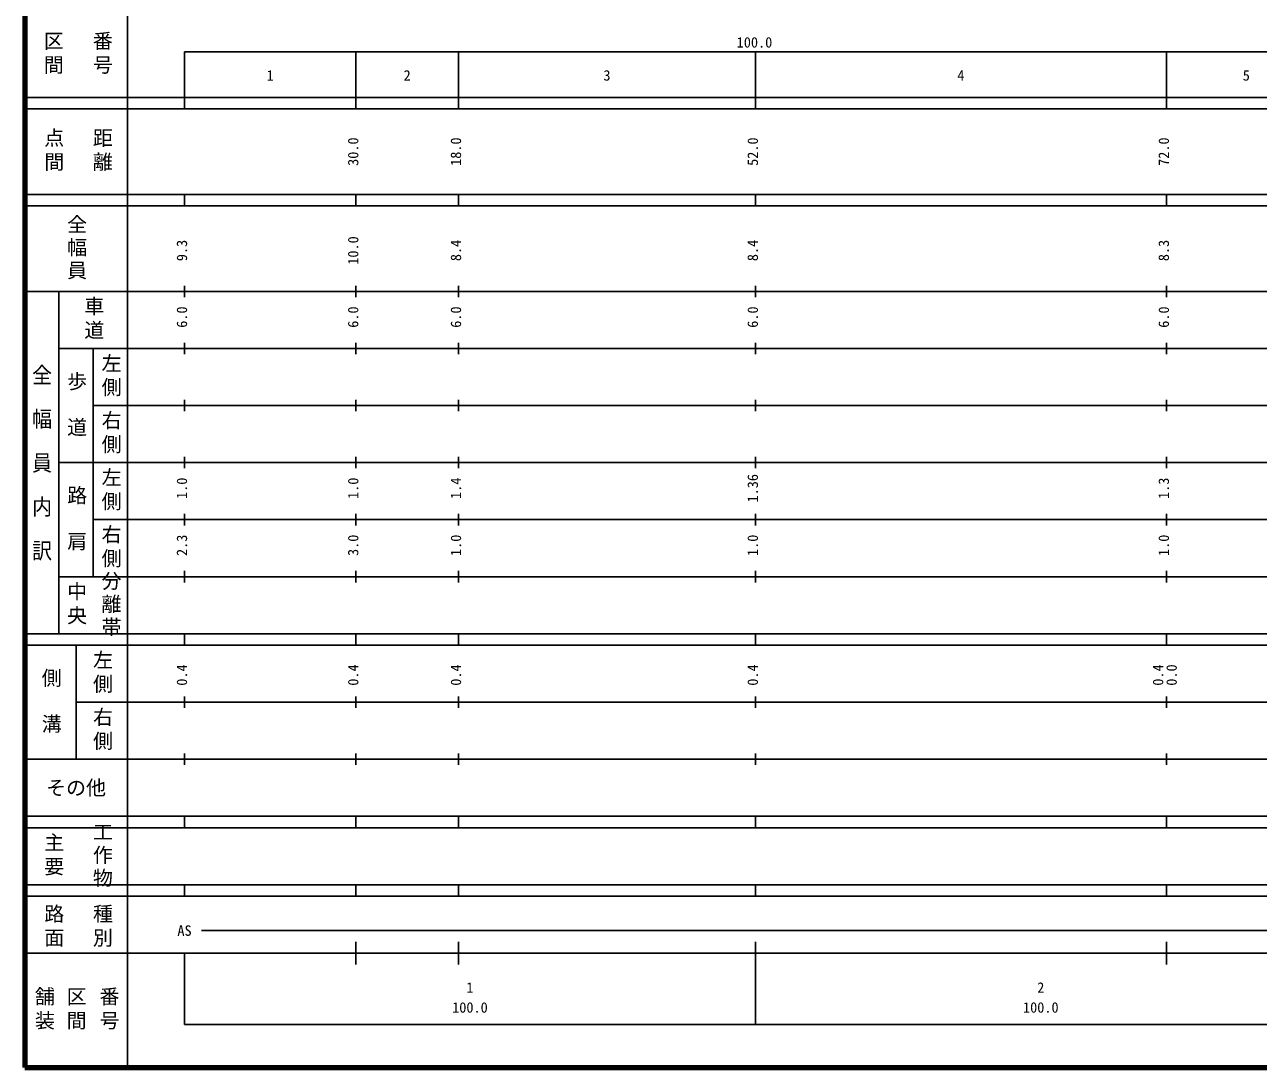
# Model space of a CAD drawing. Units: millimetres on the paper, enlarged 1000 times. Extents: x 40000 to 680000, y 20000 to 380000.
# Drawn here: x 40000 to 256104, y 20000 to 202759 of the extents above; entities that cross this region are included whole.
import ezdxf
from ezdxf.enums import TextEntityAlignment as Align

# ---------------------------------------------------------------- set-up
doc = ezdxf.new("R2010")
doc.units = ezdxf.units.MM
doc.header["$LTSCALE"] = 1000
doc.layers.add('M-TTL', color=2, linetype='Continuous', lineweight=140)
doc.layers.add('M-TTL-BAND', color=7, linetype='Continuous', lineweight=25)
doc.styles.add('@ＭＳ ゴシック', font='')
doc.styles.add('ＭＳ ゴシック', font='')
doc.styles.get('@ＭＳ ゴシック').set_extended_font_data('@MS Gothic')
doc.styles.get('ＭＳ ゴシック').set_extended_font_data('MS Gothic')

msp = doc.modelspace()

# ---------------------------------------------------------------- linework, layer by layer
at = {"layer": 'M-TTL'}
for p, q in [((40000, 380000), (40000, 20000)), ((40000, 20000), (680000, 20000))]:
    msp.add_line(p, q, dxfattribs=at)
at = {"layer": 'M-TTL-BAND'}
for p, q in [((58000, 370000), (58000, 20000)), ((68000, 198000), (579000, 198000)), ((68000, 198000), (68000, 188000)), ((98000, 188000), (98000, 198000)), ((116000, 188000), (116000, 198000)), ((168000, 188000), (168000, 198000)), ((240000, 188000), (240000, 198000)), ((40000, 190000), (579000, 190000)), ((40000, 188000), (579000, 188000)), ((40000, 173000), (579000, 173000)), ((68000, 171000), (68000, 173000)), ((98000, 171000), (98000, 173000)), ((116000, 171000), (116000, 173000)), ((168000, 171000), (168000, 173000)), ((240000, 171000), (240000, 173000)), ((40000, 171000), (579000, 171000)), ((40000, 156000), (579000, 156000)), ((46000, 96000), (46000, 156000)), ((68000, 155000), (68000, 157000)), ((98000, 155000), (98000, 157000)), ((116000, 155000), (116000, 157000)), ((168000, 155000), (168000, 157000)), ((240000, 155000), (240000, 157000)), ((68000, 145000), (68000, 147000)), ((98000, 145000), (98000, 147000)), ((116000, 145000), (116000, 147000)), ((168000, 145000), (168000, 147000)), ((240000, 145000), (240000, 147000)), ((46000, 146000), (579000, 146000)), ((52000, 146000), (52000, 106000)), ((68000, 135000), (68000, 137000)), ((98000, 135000), (98000, 137000)), ((116000, 135000), (116000, 137000)), ((168000, 135000), (168000, 137000)), ((240000, 135000), (240000, 137000)), ((52000, 136000), (579000, 136000)), ((46000, 126000), (579000, 126000)), ((68000, 125000), (68000, 127000)), ((98000, 125000), (98000, 127000)), ((116000, 125000), (116000, 127000)), ((168000, 125000), (168000, 127000)), ((240000, 125000), (240000, 127000)), ((68000, 115000), (68000, 117000)), ((98000, 115000), (98000, 117000)), ((116000, 115000), (116000, 117000)), ((168000, 115000), (168000, 117000)), ((240000, 115000), (240000, 117000)), ((52000, 116000), (579000, 116000)), ((46000, 106000), (579000, 106000)), ((68000, 105000), (68000, 107000)), ((98000, 105000), (98000, 107000)), ((116000, 105000), (116000, 107000)), ((168000, 105000), (168000, 107000)), ((240000, 105000), (240000, 107000)), ((40000, 96000), (579000, 96000)), ((68000, 94000), (68000, 96000)), ((98000, 94000), (98000, 96000)), ((116000, 94000), (116000, 96000)), ((168000, 94000), (168000, 96000)), ((240000, 94000), (240000, 96000)), ((40000, 94000), (579000, 94000)), ((49000, 94000), (49000, 74000)), ((68000, 83000), (68000, 85000)), ((98000, 83000), (98000, 85000)), ((116000, 83000), (116000, 85000)), ((168000, 83000), (168000, 85000)), ((240000, 83000), (240000, 85000)), ((49000, 84000), (579000, 84000)), ((40000, 74000), (579000, 74000)), ((68000, 73000), (68000, 75000)), ((98000, 73000), (98000, 75000)), ((116000, 73000), (116000, 75000)), ((168000, 73000), (168000, 75000)), ((240000, 73000), (240000, 75000)), ((40000, 64000), (579000, 64000)), ((68000, 62000), (68000, 64000)), ((98000, 62000), (98000, 64000)), ((116000, 62000), (116000, 64000)), ((168000, 62000), (168000, 64000)), ((240000, 62000), (240000, 64000)), ((40000, 62000), (579000, 62000)), ((40000, 52000), (579000, 52000)), ((68000, 50000), (68000, 52000)), ((98000, 50000), (98000, 52000)), ((116000, 50000), (116000, 52000)), ((168000, 50000), (168000, 52000)), ((240000, 50000), (240000, 52000)), ((40000, 50000), (579000, 50000)), ((71000, 44000), (553000, 44000)), ((98000, 38000), (98000, 42000)), ((116000, 38000), (116000, 42000)), ((168000, 27500), (168000, 42000)), ((240000, 38000), (240000, 42000)), ((40000, 40000), (579000, 40000)), ((68000, 40000), (68000, 27500)), ((68000, 27500), (579000, 27500))]:
    msp.add_line(p, q, dxfattribs=at)

# ---------------------------------------------------------------- texts
at = {"layer": 'M-TTL-BAND', "style": 'ＭＳ ゴシック'}
for s, p in [('100.0', (167844, 198195)), ('1', (83000, 192405)), ('2', (107000, 192405)), ('3', (142000, 192405)), ('4', (204000, 192405)), ('5', (254000, 192405)), ('AS', (68000, 42500)), ('1', (118000, 32523)), ('2', (218000, 32523)), ('100.0', (118000, 29033)), ('100.0', (218000, 29033))]:
    msp.add_text(s, height=1833, dxfattribs=at).set_placement(p, align=Align.BOTTOM_CENTER)
for s, p in [('30.0', (99000, 180500)), ('18.0', (117000, 180500)), ('52.0', (169000, 180500)), ('72.0', (241000, 180500)), ('9.3', (69000, 163174)), ('10.0', (99000, 163174)), ('8.4', (117000, 163174)), ('8.4', (169000, 163174)), ('8.3', (241000, 163174)), ('6.0', (69000, 151500)), ('6.0', (99000, 151500)), ('6.0', (117000, 151500)), ('6.0', (169000, 151500)), ('6.0', (241000, 151500)), ('1.0', (69000, 121500)), ('1.0', (99000, 121500)), ('1.4', (117000, 121500)), ('1.36', (169000, 121500)), ('1.3', (241000, 121500)), ('2.3', (69000, 111500)), ('3.0', (99000, 111500)), ('1.0', (117000, 111500)), ('1.0', (169000, 111500)), ('1.0', (241000, 111500)), ('0.4', (69000, 88764)), ('0.4', (99000, 88764)), ('0.4', (117000, 88764)), ('0.4', (169000, 88764)), ('0.4', (240000, 88764)), ('0.0', (242370, 88764))]:
    msp.add_text(s, height=1833, rotation=90, dxfattribs=at).set_placement(p, align=Align.BOTTOM_CENTER)
at = {"layer": 'M-TTL-BAND', "style": '@ＭＳ ゴシック', "width": 1.1}
msp.add_text('全\u3000幅\u3000員\u3000内\u3000訳', height=2566, rotation=270, dxfattribs=at).set_placement((43000, 126000), align=Align.MIDDLE_CENTER)
at = {"layer": 'M-TTL-BAND', "style": 'ＭＳ ゴシック'}
msp.add_text('その他', height=2566, dxfattribs=at).set_placement((49000, 69000), align=Align.MIDDLE_CENTER)
at = {"layer": 'M-TTL-BAND', "char_height": 2566, "attachment_point": 5, "rotation": 270, "style": '@ＭＳ ゴシック'}
for s, insert in [('\\T1.2;区間', (45000, 197500)), ('\\T1.2;番号', (53500, 197500)), ('\\T1.2;点間', (45000, 180500)), ('\\T1.2;距離', (53500, 180500)), ('\\T1.15;全幅員', (49000, 163500)), ('\\T1.2;車道', (52000, 151000)), ('\\T1.2;左側', (55000, 141000)), ('\\T1.15;歩\u3000道', (49000, 136000)), ('\\T1.2;右側', (55000, 131000)), ('\\T1.2;左側', (55000, 121000)), ('\\T1.15;路\u3000肩', (49000, 116000)), ('\\T1.2;右側', (55000, 111000)), ('\\T1.15;分離帯', (55000, 101000)), ('\\T1.2;中央', (49000, 101000)), ('\\T1.2;左側', (53500, 89000)), ('\\T1.15;側\u3000溝', (44500, 84000)), ('\\T1.2;右側', (53500, 79000)), ('\\T1.2;主要', (45000, 57000)), ('\\T1.15;工作物', (53500, 57000)), ('\\T1.2;路面', (45000, 44500)), ('\\T1.2;種別', (53500, 44500)), ('\\T1.2;舗装', (43333, 30000)), ('\\T1.2;区間', (49000, 30000)), ('\\T1.2;番号', (54667, 30000))]:
    msp.add_mtext(s, dxfattribs=dict(at, insert=insert))

doc.saveas('drawing.dxf')
